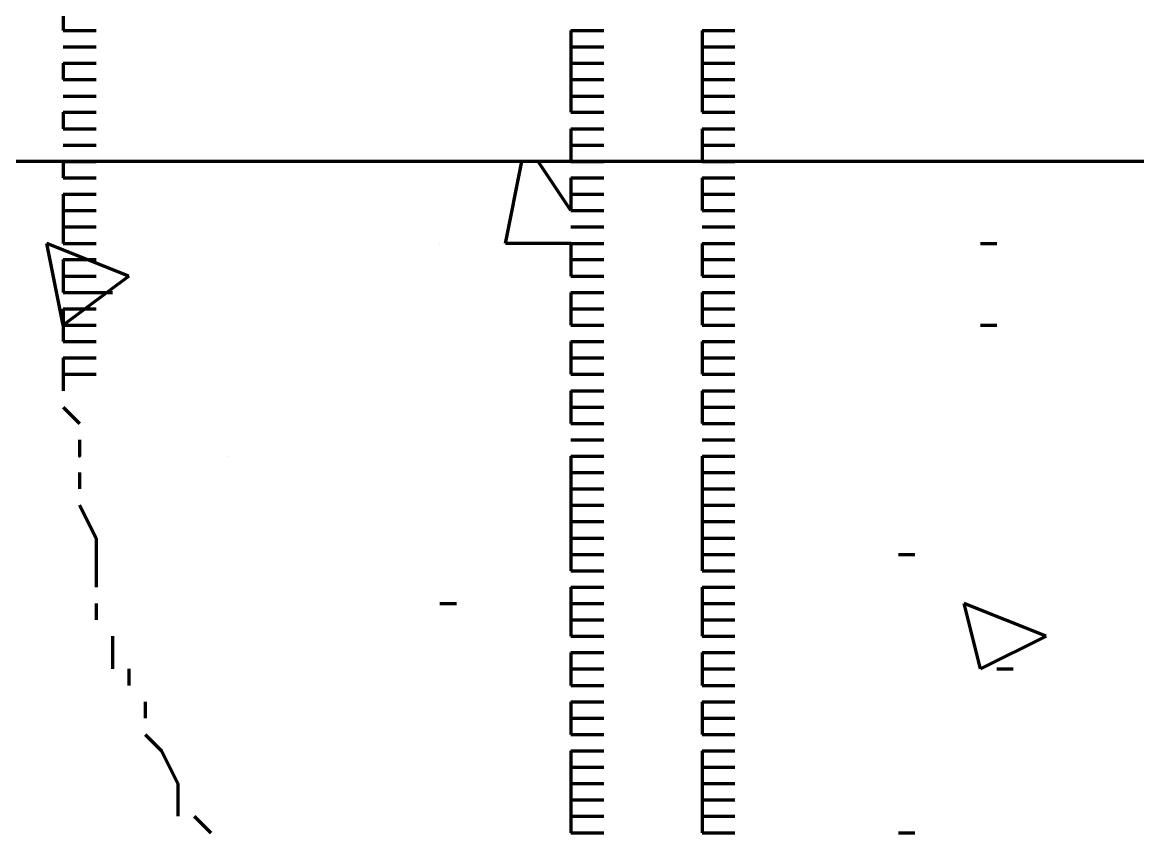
# Model space of a CAD drawing. Header units: inches. Extents: x 16 to 776, y 37 to 575.
# Drawn here: x 264.75 to 276.1, y 314.33 to 322.58 of the extents above; entities that cross this region are included whole.
import ezdxf

# ---------------------------------------------------------------- set-up
doc = ezdxf.new("R2010")
doc.units = ezdxf.units.IN
doc.header["$MEASUREMENT"] = 0
doc.layers.add('P', color=250, linetype='CONTINUOUS', lineweight=100)

msp = doc.modelspace()

# ---------------------------------------------------------------- linework, layer by layer
at = {"layer": 'P', "color": 0, "linetype": 'Continuous'}
for points in [[(265.167, 322.667), (265.167, 322.5)], [(265.167, 322.5), (265.333, 322.5)], [(265.167, 322.5), (265.167, 322.5)], [(265.167, 322.5), (265.333, 322.5)], [(265.167, 322.5), (265.333, 322.5)], [(265.167, 322.5), (265.333, 322.5)], [(265.167, 322.5), (265.333, 322.5)], [(265.333, 322.5), (265.5, 322.5)], [(265.333, 322.5), (265.5, 322.5)], [(265.333, 322.5), (265.5, 322.5)], [(265.333, 322.5), (265.5, 322.5)], [(265.333, 322.5), (265.5, 322.5)], [(270.333, 322.5), (270.5, 322.5)], [(270.333, 322.5), (270.333, 322.5)], [(270.333, 322.5), (270.5, 322.5)], [(270.333, 322.5), (270.5, 322.5)], [(270.333, 322.5), (270.333, 322.333)], [(270.333, 322.5), (270.5, 322.5)], [(270.5, 322.5), (270.667, 322.5)], [(270.5, 322.5), (270.667, 322.5)], [(270.5, 322.5), (270.667, 322.5)], [(270.5, 322.5), (270.667, 322.5)], [(271.667, 322.5), (271.833, 322.5)], [(271.667, 322.5), (271.667, 322.5)], [(271.667, 322.5), (271.833, 322.5)], [(271.667, 322.5), (271.833, 322.5)], [(271.667, 322.5), (271.667, 322.333)], [(271.667, 322.5), (271.833, 322.5)], [(271.833, 322.5), (272, 322.5)], [(271.833, 322.5), (272, 322.5)], [(271.833, 322.5), (272, 322.5)], [(271.833, 322.5), (272, 322.5)], [(265.167, 322.333), (265.333, 322.333)], [(265.167, 322.333), (265.333, 322.333)], [(265.167, 322.333), (265.333, 322.333)], [(265.333, 322.333), (265.5, 322.333)], [(265.333, 322.333), (265.5, 322.333)], [(265.333, 322.333), (265.5, 322.333)], [(270.333, 322.333), (270.5, 322.333)], [(270.333, 322.333), (270.333, 322.167)], [(270.333, 322.333), (270.5, 322.333)], [(270.5, 322.333), (270.667, 322.333)], [(270.5, 322.333), (270.667, 322.333)], [(271.667, 322.333), (271.833, 322.333)], [(271.667, 322.333), (271.667, 322.167)], [(271.667, 322.333), (271.833, 322.333)], [(271.833, 322.333), (272, 322.333)], [(271.833, 322.333), (272, 322.333)], [(265.167, 322.167), (265.333, 322.167)], [(265.167, 322.167), (265.167, 322)], [(265.167, 322.167), (265.333, 322.167)], [(265.333, 322.167), (265.5, 322.167)], [(265.333, 322.167), (265.5, 322.167)], [(270.333, 322.167), (270.5, 322.167)], [(270.333, 322.167), (270.333, 322)], [(270.333, 322.167), (270.5, 322.167)], [(270.5, 322.167), (270.667, 322.167)], [(270.5, 322.167), (270.667, 322.167)], [(271.667, 322.167), (271.833, 322.167)], [(271.667, 322.167), (271.667, 322)], [(271.667, 322.167), (271.833, 322.167)], [(271.833, 322.167), (272, 322.167)], [(271.833, 322.167), (272, 322.167)], [(265.167, 322), (265.333, 322)], [(265.167, 322), (265.167, 322)], [(265.167, 322), (265.333, 322)], [(265.167, 322), (265.333, 322)], [(265.167, 322), (265.333, 322)], [(265.167, 322), (265.333, 322)], [(265.333, 322), (265.5, 322)], [(265.333, 322), (265.5, 322)], [(265.333, 322), (265.5, 322)], [(265.333, 322), (265.5, 322)], [(265.333, 322), (265.5, 322)], [(270.333, 322), (270.5, 322)], [(270.333, 322), (270.5, 322)], [(270.333, 322), (270.5, 322)], [(270.333, 322), (270.333, 321.833)], [(270.333, 322), (270.5, 322)], [(270.5, 322), (270.667, 322)], [(270.5, 322), (270.667, 322)], [(270.5, 322), (270.667, 322)], [(270.5, 322), (270.667, 322)], [(271.667, 322), (271.833, 322)], [(271.667, 322), (271.833, 322)], [(271.667, 322), (271.833, 322)], [(271.667, 322), (271.667, 321.833)], [(271.667, 322), (271.833, 322)], [(271.833, 322), (272, 322)], [(271.833, 322), (272, 322)], [(271.833, 322), (272, 322)], [(271.833, 322), (272, 322)], [(265.167, 321.833), (265.333, 321.833)], [(265.167, 321.833), (265.333, 321.833)], [(265.167, 321.833), (265.333, 321.833)], [(265.333, 321.833), (265.5, 321.833)], [(265.333, 321.833), (265.5, 321.833)], [(265.333, 321.833), (265.5, 321.833)], [(270.333, 321.833), (270.5, 321.833)], [(270.333, 321.833), (270.333, 321.667)], [(270.333, 321.833), (270.5, 321.833)], [(270.5, 321.833), (270.667, 321.833)], [(270.5, 321.833), (270.667, 321.833)], [(271.667, 321.833), (271.833, 321.833)], [(271.667, 321.833), (271.667, 321.667)], [(271.667, 321.833), (271.833, 321.833)], [(271.833, 321.833), (272, 321.833)], [(271.833, 321.833), (272, 321.833)], [(265.167, 321.667), (265.333, 321.667)], [(265.167, 321.667), (265.167, 321.667)], [(265.167, 321.667), (265.333, 321.667)], [(265.167, 321.667), (265.333, 321.667)], [(265.167, 321.667), (265.167, 321.5)], [(265.167, 321.667), (265.333, 321.667)], [(265.333, 321.667), (265.5, 321.667)], [(265.333, 321.667), (265.5, 321.667)], [(265.333, 321.667), (265.5, 321.667)], [(265.333, 321.667), (265.5, 321.667)], [(270.333, 321.667), (270.5, 321.667)], [(270.333, 321.667), (270.333, 321.667)], [(270.333, 321.667), (270.5, 321.667)], [(270.333, 321.667), (270.5, 321.667)], [(270.333, 321.667), (270.5, 321.667)], [(270.5, 321.667), (270.667, 321.667)], [(270.5, 321.667), (270.667, 321.667)], [(270.5, 321.667), (270.667, 321.667)], [(270.5, 321.667), (270.667, 321.667)], [(271.667, 321.667), (271.833, 321.667)], [(271.667, 321.667), (271.667, 321.667)], [(271.667, 321.667), (271.833, 321.667)], [(271.667, 321.667), (271.833, 321.667)], [(271.667, 321.667), (271.833, 321.667)], [(271.833, 321.667), (272, 321.667)], [(271.833, 321.667), (272, 321.667)], [(271.833, 321.667), (272, 321.667)], [(271.833, 321.667), (272, 321.667)], [(265.167, 321.5), (265.333, 321.5)], [(265.167, 321.5), (265.333, 321.5)], [(265.167, 321.5), (265.333, 321.5)], [(265.333, 321.5), (265.5, 321.5)], [(265.333, 321.5), (265.5, 321.5)], [(265.333, 321.5), (265.5, 321.5)], [(270.333, 321.5), (270.5, 321.5)], [(270.333, 321.5), (270.333, 321.333)], [(270.333, 321.5), (270.5, 321.5)], [(270.5, 321.5), (270.667, 321.5)], [(270.5, 321.5), (270.667, 321.5)], [(271.667, 321.5), (271.833, 321.5)], [(271.667, 321.5), (271.667, 321.333)], [(271.667, 321.5), (271.833, 321.5)], [(271.833, 321.5), (272, 321.5)], [(271.833, 321.5), (272, 321.5)], [(265.167, 321.333), (265.333, 321.333)], [(265.167, 321.333), (265.333, 321.333)], [(265.167, 321.333), (265.333, 321.333)], [(265.333, 321.333), (265.5, 321.333)], [(265.333, 321.333), (265.5, 321.333)], [(265.333, 321.333), (265.5, 321.333)], [(270.333, 321.333), (270.5, 321.333)], [(270.333, 321.333), (270.333, 321.167)], [(270.333, 321.333), (270.5, 321.333)], [(270.5, 321.333), (270.667, 321.333)], [(270.5, 321.333), (270.667, 321.333)], [(271.667, 321.333), (271.833, 321.333)], [(271.667, 321.333), (271.667, 321.167)], [(271.667, 321.333), (271.833, 321.333)], [(271.833, 321.333), (272, 321.333)], [(271.833, 321.333), (272, 321.333)], [(325, 321.167), (245.833, 321.167)], [(265.167, 321.167), (265.333, 321.167)], [(265.167, 321.167), (265.167, 321.167)], [(265.167, 321.167), (265.333, 321.167)], [(265.167, 321.167), (265.333, 321.167)], [(265.167, 321.167), (265.167, 321)], [(265.167, 321.167), (265.333, 321.167)], [(265.333, 321.167), (265.5, 321.167)], [(265.333, 321.167), (265.5, 321.167)], [(265.333, 321.167), (265.5, 321.167)], [(265.333, 321.167), (265.5, 321.167)], [(269.667, 320.333), (269.833, 321.167)], [(270.333, 320.667), (270, 321.167)], [(270.333, 321.167), (270.5, 321.167)], [(270.333, 321.167), (270.333, 321.167)], [(270.333, 321.167), (270.5, 321.167)], [(270.333, 321.167), (270.5, 321.167)], [(270.333, 321.167), (270.5, 321.167)], [(270.5, 321.167), (270.667, 321.167)], [(270.5, 321.167), (270.667, 321.167)], [(270.5, 321.167), (270.667, 321.167)], [(270.5, 321.167), (270.667, 321.167)], [(271.667, 321.167), (271.833, 321.167)], [(271.667, 321.167), (271.667, 321.167)], [(271.667, 321.167), (271.833, 321.167)], [(271.667, 321.167), (271.833, 321.167)], [(271.667, 321.167), (271.833, 321.167)], [(271.833, 321.167), (272, 321.167)], [(271.833, 321.167), (272, 321.167)], [(271.833, 321.167), (272, 321.167)], [(271.833, 321.167), (272, 321.167)], [(265.167, 321), (265.333, 321)], [(265.167, 321), (265.333, 321)], [(265.167, 321), (265.333, 321)], [(265.333, 321), (265.5, 321)], [(265.333, 321), (265.5, 321)], [(265.333, 321), (265.5, 321)], [(270.333, 321), (270.5, 321)], [(270.333, 321), (270.333, 320.833)], [(270.333, 321), (270.5, 321)], [(270.5, 321), (270.667, 321)], [(270.5, 321), (270.667, 321)], [(271.667, 321), (271.833, 321)], [(271.667, 321), (271.667, 320.833)], [(271.667, 321), (271.833, 321)], [(271.833, 321), (272, 321)], [(271.833, 321), (272, 321)], [(265.167, 320.833), (265.333, 320.833)], [(265.167, 320.833), (265.333, 320.833)], [(265.167, 320.833), (265.333, 320.833)], [(265.167, 320.833), (265.333, 320.833)], [(265.167, 320.833), (265.167, 320.667)], [(265.167, 320.833), (265.333, 320.833)], [(265.333, 320.833), (265.5, 320.833)], [(265.333, 320.833), (265.5, 320.833)], [(265.333, 320.833), (265.5, 320.833)], [(265.333, 320.833), (265.5, 320.833)], [(265.333, 320.833), (265.5, 320.833)], [(270.333, 320.833), (270.5, 320.833)], [(270.333, 320.833), (270.333, 320.833)], [(270.333, 320.833), (270.5, 320.833)], [(270.333, 320.833), (270.5, 320.833)], [(270.333, 320.833), (270.333, 320.667)], [(270.333, 320.833), (270.5, 320.833)], [(270.5, 320.833), (270.667, 320.833)], [(270.5, 320.833), (270.667, 320.833)], [(270.5, 320.833), (270.667, 320.833)], [(270.5, 320.833), (270.667, 320.833)], [(271.667, 320.833), (271.833, 320.833)], [(271.667, 320.833), (271.667, 320.833)], [(271.667, 320.833), (271.833, 320.833)], [(271.667, 320.833), (271.833, 320.833)], [(271.667, 320.833), (271.667, 320.667)], [(271.667, 320.833), (271.833, 320.833)], [(271.833, 320.833), (272, 320.833)], [(271.833, 320.833), (272, 320.833)], [(271.833, 320.833), (272, 320.833)], [(271.833, 320.833), (272, 320.833)], [(265.167, 320.667), (265.333, 320.667)], [(265.167, 320.667), (265.167, 320.5)], [(265.167, 320.667), (265.333, 320.667)], [(265.333, 320.667), (265.5, 320.667)], [(265.333, 320.667), (265.5, 320.667)], [(270.333, 320.667), (270.5, 320.667)], [(270.333, 320.667), (270.5, 320.667)], [(270.333, 320.667), (270.5, 320.667)], [(270.5, 320.667), (270.667, 320.667)], [(270.5, 320.667), (270.667, 320.667)], [(270.5, 320.667), (270.667, 320.667)], [(271.667, 320.667), (271.833, 320.667)], [(271.667, 320.667), (271.833, 320.667)], [(271.667, 320.667), (271.833, 320.667)], [(271.833, 320.667), (272, 320.667)], [(271.833, 320.667), (272, 320.667)], [(271.833, 320.667), (272, 320.667)], [(265.167, 320.5), (265.333, 320.5)], [(265.167, 320.5), (265.167, 320.333)], [(265.167, 320.5), (265.333, 320.5)], [(265.333, 320.5), (265.5, 320.5)], [(265.333, 320.5), (265.5, 320.5)], [(270.333, 320.5), (270.5, 320.5)], [(270.333, 320.5), (270.5, 320.5)], [(270.333, 320.5), (270.5, 320.5)], [(270.333, 320.5), (270.5, 320.5)], [(270.5, 320.5), (270.667, 320.5)], [(270.5, 320.5), (270.667, 320.5)], [(270.5, 320.5), (270.667, 320.5)], [(270.5, 320.5), (270.667, 320.5)], [(271.667, 320.5), (271.833, 320.5)], [(271.667, 320.5), (271.833, 320.5)], [(271.667, 320.5), (271.833, 320.5)], [(271.667, 320.5), (271.833, 320.5)], [(271.833, 320.5), (272, 320.5)], [(271.833, 320.5), (272, 320.5)], [(271.833, 320.5), (272, 320.5)], [(271.833, 320.5), (272, 320.5)], [(265.833, 320), (265, 320.333)], [(265.167, 319.5), (265, 320.333)], [(265.167, 320.333), (265.333, 320.333)], [(265.167, 320.333), (265.167, 320.333)], [(265.167, 320.333), (265.333, 320.333)], [(265.167, 320.333), (265.333, 320.333)], [(265.167, 320.333), (265.333, 320.333)], [(265.333, 320.333), (265.5, 320.333)], [(265.333, 320.333), (265.5, 320.333)], [(265.333, 320.333), (265.5, 320.333)], [(265.333, 320.333), (265.5, 320.333)], [(269, 320.333), (269, 320.333)], [(270.333, 320.333), (269.667, 320.333)], [(270.333, 320.333), (270.5, 320.333)], [(270.333, 320.333), (270.5, 320.333)], [(270.333, 320.333), (270.5, 320.333)], [(270.333, 320.333), (270.5, 320.333)], [(270.333, 320.333), (270.333, 320.167)], [(270.333, 320.333), (270.5, 320.333)], [(270.5, 320.333), (270.667, 320.333)], [(270.5, 320.333), (270.667, 320.333)], [(270.5, 320.333), (270.667, 320.333)], [(270.5, 320.333), (270.667, 320.333)], [(270.5, 320.333), (270.667, 320.333)], [(271.667, 320.333), (271.833, 320.333)], [(271.667, 320.333), (271.833, 320.333)], [(271.667, 320.333), (271.833, 320.333)], [(271.667, 320.333), (271.833, 320.333)], [(271.667, 320.333), (271.667, 320.167)], [(271.667, 320.333), (271.833, 320.333)], [(271.833, 320.333), (272, 320.333)], [(271.833, 320.333), (272, 320.333)], [(271.833, 320.333), (272, 320.333)], [(271.833, 320.333), (272, 320.333)], [(271.833, 320.333), (272, 320.333)], [(274.5, 320.333), (274.667, 320.333)], [(265.167, 320.167), (265.333, 320.167)], [(265.167, 320.167), (265.167, 320)], [(265.167, 320.167), (265.333, 320.167)], [(265.333, 320.167), (265.5, 320.167)], [(265.333, 320.167), (265.5, 320.167)], [(270.333, 320.167), (270.5, 320.167)], [(270.333, 320.167), (270.333, 320)], [(270.333, 320.167), (270.5, 320.167)], [(270.5, 320.167), (270.667, 320.167)], [(270.5, 320.167), (270.667, 320.167)], [(271.667, 320.167), (271.833, 320.167)], [(271.667, 320.167), (271.667, 320)], [(271.667, 320.167), (271.833, 320.167)], [(271.833, 320.167), (272, 320.167)], [(271.833, 320.167), (272, 320.167)], [(265.833, 320), (265.167, 319.5)], [(265.167, 320), (265.333, 320)], [(265.167, 320), (265.167, 320)], [(265.167, 320), (265.333, 320)], [(265.167, 320), (265.333, 320)], [(265.167, 320), (265.167, 319.833)], [(265.167, 320), (265.333, 320)], [(265.333, 320), (265.5, 320)], [(265.333, 320), (265.5, 320)], [(265.333, 320), (265.5, 320)], [(265.333, 320), (265.5, 320)], [(270.333, 320), (270.5, 320)], [(270.333, 320), (270.5, 320)], [(270.333, 320), (270.5, 320)], [(270.333, 320), (270.5, 320)], [(270.333, 320), (270.5, 320)], [(270.333, 320), (270.5, 320)], [(270.5, 320), (270.667, 320)], [(270.5, 320), (270.667, 320)], [(270.5, 320), (270.667, 320)], [(270.5, 320), (270.667, 320)], [(270.5, 320), (270.667, 320)], [(270.5, 320), (270.667, 320)], [(271.667, 320), (271.833, 320)], [(271.667, 320), (271.833, 320)], [(271.667, 320), (271.833, 320)], [(271.667, 320), (271.833, 320)], [(271.667, 320), (271.833, 320)], [(271.667, 320), (271.833, 320)], [(271.833, 320), (272, 320)], [(271.833, 320), (272, 320)], [(271.833, 320), (272, 320)], [(271.833, 320), (272, 320)], [(271.833, 320), (272, 320)], [(271.833, 320), (272, 320)], [(265.167, 319.833), (265.333, 319.833)], [(265.167, 319.833), (265.333, 319.833)], [(265.333, 319.833), (265.5, 319.833)], [(265.333, 319.833), (265.5, 319.833)], [(265.5, 319.833), (265.667, 319.833)], [(270.333, 319.833), (270.5, 319.833)], [(270.333, 319.833), (270.333, 319.667)], [(270.333, 319.833), (270.5, 319.833)], [(270.5, 319.833), (270.667, 319.833)], [(270.5, 319.833), (270.667, 319.833)], [(271.667, 319.833), (271.833, 319.833)], [(271.667, 319.833), (271.667, 319.667)], [(271.667, 319.833), (271.833, 319.833)], [(271.833, 319.833), (272, 319.833)], [(271.833, 319.833), (272, 319.833)], [(265.167, 319.667), (265.333, 319.667)], [(265.167, 319.667), (265.167, 319.5)], [(265.167, 319.667), (265.333, 319.667)], [(265.333, 319.667), (265.5, 319.667)], [(265.333, 319.667), (265.5, 319.667)], [(270.333, 319.667), (270.5, 319.667)], [(270.333, 319.667), (270.333, 319.5)], [(270.333, 319.667), (270.5, 319.667)], [(270.5, 319.667), (270.667, 319.667)], [(270.5, 319.667), (270.667, 319.667)], [(271.667, 319.667), (271.833, 319.667)], [(271.667, 319.667), (271.667, 319.5)], [(271.667, 319.667), (271.833, 319.667)], [(271.833, 319.667), (272, 319.667)], [(271.833, 319.667), (272, 319.667)], [(265.167, 319.5), (265.333, 319.5)], [(265.167, 319.5), (265.167, 319.5)], [(265.167, 319.5), (265.333, 319.5)], [(265.167, 319.5), (265.333, 319.5)], [(265.167, 319.5), (265.167, 319.333)], [(265.167, 319.5), (265.333, 319.5)], [(265.333, 319.5), (265.5, 319.5)], [(265.333, 319.5), (265.5, 319.5)], [(265.333, 319.5), (265.5, 319.5)], [(265.333, 319.5), (265.5, 319.5)], [(270.333, 319.5), (270.5, 319.5)], [(270.333, 319.5), (270.5, 319.5)], [(270.333, 319.5), (270.5, 319.5)], [(270.333, 319.5), (270.5, 319.5)], [(270.333, 319.5), (270.5, 319.5)], [(270.333, 319.5), (270.5, 319.5)], [(270.5, 319.5), (270.667, 319.5)], [(270.5, 319.5), (270.667, 319.5)], [(270.5, 319.5), (270.667, 319.5)], [(270.5, 319.5), (270.667, 319.5)], [(270.5, 319.5), (270.667, 319.5)], [(270.5, 319.5), (270.667, 319.5)], [(271.667, 319.5), (271.833, 319.5)], [(271.667, 319.5), (271.833, 319.5)], [(271.667, 319.5), (271.833, 319.5)], [(271.667, 319.5), (271.833, 319.5)], [(271.667, 319.5), (271.833, 319.5)], [(271.667, 319.5), (271.833, 319.5)], [(271.833, 319.5), (272, 319.5)], [(271.833, 319.5), (272, 319.5)], [(271.833, 319.5), (272, 319.5)], [(271.833, 319.5), (272, 319.5)], [(271.833, 319.5), (272, 319.5)], [(271.833, 319.5), (272, 319.5)], [(274.5, 319.5), (274.667, 319.5)], [(265.167, 319.333), (265.333, 319.333)], [(265.167, 319.333), (265.333, 319.333)], [(265.333, 319.333), (265.5, 319.333)], [(265.333, 319.333), (265.5, 319.333)], [(270.333, 319.333), (270.5, 319.333)], [(270.333, 319.333), (270.333, 319.167)], [(270.333, 319.333), (270.5, 319.333)], [(270.5, 319.333), (270.667, 319.333)], [(270.5, 319.333), (270.667, 319.333)], [(271.667, 319.333), (271.833, 319.333)], [(271.667, 319.333), (271.667, 319.167)], [(271.667, 319.333), (271.833, 319.333)], [(271.833, 319.333), (272, 319.333)], [(271.833, 319.333), (272, 319.333)], [(265.167, 319.167), (265.333, 319.167)], [(265.167, 319.167), (265.167, 319)], [(265.167, 319.167), (265.333, 319.167)], [(265.333, 319.167), (265.5, 319.167)], [(265.333, 319.167), (265.5, 319.167)], [(270.333, 319.167), (270.5, 319.167)], [(270.333, 319.167), (270.333, 319)], [(270.333, 319.167), (270.5, 319.167)], [(270.5, 319.167), (270.667, 319.167)], [(270.5, 319.167), (270.667, 319.167)], [(271.667, 319.167), (271.833, 319.167)], [(271.667, 319.167), (271.667, 319)], [(271.667, 319.167), (271.833, 319.167)], [(271.833, 319.167), (272, 319.167)], [(271.833, 319.167), (272, 319.167)], [(265.167, 319), (265.167, 318.833)], [(265.167, 319), (265.333, 319)], [(265.167, 319), (265.167, 319)], [(265.333, 319), (265.5, 319)], [(265.333, 319), (265.5, 319)], [(270.333, 319), (270.5, 319)], [(270.333, 319), (270.5, 319)], [(270.333, 319), (270.5, 319)], [(270.333, 319), (270.5, 319)], [(270.333, 319), (270.5, 319)], [(270.333, 319), (270.5, 319)], [(270.5, 319), (270.667, 319)], [(270.5, 319), (270.667, 319)], [(270.5, 319), (270.667, 319)], [(270.5, 319), (270.667, 319)], [(270.5, 319), (270.667, 319)], [(270.5, 319), (270.667, 319)], [(271.667, 319), (271.833, 319)], [(271.667, 319), (271.833, 319)], [(271.667, 319), (271.833, 319)], [(271.667, 319), (271.833, 319)], [(271.667, 319), (271.833, 319)], [(271.667, 319), (271.833, 319)], [(271.833, 319), (272, 319)], [(271.833, 319), (272, 319)], [(271.833, 319), (272, 319)], [(271.833, 319), (272, 319)], [(271.833, 319), (272, 319)], [(271.833, 319), (272, 319)], [(270.333, 318.833), (270.5, 318.833)], [(270.333, 318.833), (270.333, 318.667)], [(270.333, 318.833), (270.5, 318.833)], [(270.5, 318.833), (270.667, 318.833)], [(270.5, 318.833), (270.667, 318.833)], [(271.667, 318.833), (271.833, 318.833)], [(271.667, 318.833), (271.667, 318.667)], [(271.667, 318.833), (271.833, 318.833)], [(271.833, 318.833), (272, 318.833)], [(271.833, 318.833), (272, 318.833)], [(265.167, 318.667), (265.333, 318.5)], [(270.333, 318.667), (270.5, 318.667)], [(270.333, 318.667), (270.333, 318.667)], [(270.333, 318.667), (270.5, 318.667)], [(270.333, 318.667), (270.5, 318.667)], [(270.333, 318.667), (270.333, 318.5)], [(270.333, 318.667), (270.5, 318.667)], [(270.5, 318.667), (270.667, 318.667)], [(270.5, 318.667), (270.667, 318.667)], [(270.5, 318.667), (270.667, 318.667)], [(270.5, 318.667), (270.667, 318.667)], [(271.667, 318.667), (271.833, 318.667)], [(271.667, 318.667), (271.667, 318.667)], [(271.667, 318.667), (271.833, 318.667)], [(271.667, 318.667), (271.833, 318.667)], [(271.667, 318.667), (271.667, 318.5)], [(271.667, 318.667), (271.833, 318.667)], [(271.833, 318.667), (272, 318.667)], [(271.833, 318.667), (272, 318.667)], [(271.833, 318.667), (272, 318.667)], [(271.833, 318.667), (272, 318.667)], [(270.333, 318.5), (270.5, 318.5)], [(270.333, 318.5), (270.5, 318.5)], [(270.333, 318.5), (270.5, 318.5)], [(270.5, 318.5), (270.667, 318.5)], [(270.5, 318.5), (270.667, 318.5)], [(270.5, 318.5), (270.667, 318.5)], [(271.667, 318.5), (271.833, 318.5)], [(271.667, 318.5), (271.833, 318.5)], [(271.667, 318.5), (271.833, 318.5)], [(271.833, 318.5), (272, 318.5)], [(271.833, 318.5), (272, 318.5)], [(271.833, 318.5), (272, 318.5)], [(265.333, 318.333), (265.333, 318.167), (265.333, 318.167)], [(270.333, 318.333), (270.5, 318.333)], [(270.333, 318.333), (270.5, 318.333)], [(270.333, 318.333), (270.5, 318.333)], [(270.5, 318.333), (270.667, 318.333)], [(270.5, 318.333), (270.667, 318.333)], [(270.5, 318.333), (270.667, 318.333)], [(271.667, 318.333), (271.833, 318.333)], [(271.667, 318.333), (271.833, 318.333)], [(271.667, 318.333), (271.833, 318.333)], [(271.833, 318.333), (272, 318.333)], [(271.833, 318.333), (272, 318.333)], [(271.833, 318.333), (272, 318.333)], [(266.833, 318.167), (266.833, 318.167)], [(270.333, 318.167), (270.5, 318.167)], [(270.333, 318.167), (270.333, 318.167)], [(270.333, 318.167), (270.5, 318.167)], [(270.333, 318.167), (270.5, 318.167)], [(270.333, 318.167), (270.333, 318)], [(270.333, 318.167), (270.5, 318.167)], [(270.5, 318.167), (270.667, 318.167)], [(270.5, 318.167), (270.667, 318.167)], [(270.5, 318.167), (270.667, 318.167)], [(270.5, 318.167), (270.667, 318.167)], [(271.667, 318.167), (271.833, 318.167)], [(271.667, 318.167), (271.667, 318.167)], [(271.667, 318.167), (271.833, 318.167)], [(271.667, 318.167), (271.833, 318.167)], [(271.667, 318.167), (271.667, 318)], [(271.667, 318.167), (271.833, 318.167)], [(271.833, 318.167), (272, 318.167)], [(271.833, 318.167), (272, 318.167)], [(271.833, 318.167), (272, 318.167)], [(271.833, 318.167), (272, 318.167)], [(265.333, 318), (265.333, 317.833)], [(270.333, 318), (270.5, 318)], [(270.333, 318), (270.333, 317.833)], [(270.333, 318), (270.5, 318)], [(270.5, 318), (270.667, 318)], [(270.5, 318), (270.667, 318)], [(271.667, 318), (271.833, 318)], [(271.667, 318), (271.667, 317.833)], [(271.667, 318), (271.833, 318)], [(271.833, 318), (272, 318)], [(271.833, 318), (272, 318)], [(270.333, 317.833), (270.5, 317.833)], [(270.333, 317.833), (270.5, 317.833)], [(270.333, 317.833), (270.5, 317.833)], [(270.333, 317.833), (270.333, 317.667)], [(270.333, 317.833), (270.5, 317.833)], [(270.5, 317.833), (270.667, 317.833)], [(270.5, 317.833), (270.667, 317.833)], [(270.5, 317.833), (270.667, 317.833)], [(270.5, 317.833), (270.667, 317.833)], [(271.667, 317.833), (271.833, 317.833)], [(271.667, 317.833), (271.833, 317.833)], [(271.667, 317.833), (271.833, 317.833)], [(271.667, 317.833), (271.667, 317.667)], [(271.667, 317.833), (271.833, 317.833)], [(271.833, 317.833), (272, 317.833)], [(271.833, 317.833), (272, 317.833)], [(271.833, 317.833), (272, 317.833)], [(271.833, 317.833), (272, 317.833)], [(272, 317.833), (272, 317.833)], [(265.333, 317.667), (265.5, 317.333)], [(270.333, 317.667), (270.5, 317.667)], [(270.333, 317.667), (270.333, 317.5)], [(270.333, 317.667), (270.5, 317.667)], [(270.5, 317.667), (270.667, 317.667)], [(270.5, 317.667), (270.667, 317.667)], [(271.667, 317.667), (271.833, 317.667)], [(271.667, 317.667), (271.667, 317.5)], [(271.667, 317.667), (271.833, 317.667)], [(271.833, 317.667), (272, 317.667)], [(271.833, 317.667), (272, 317.667)], [(270.333, 317.5), (270.5, 317.5)], [(270.333, 317.5), (270.333, 317.333)], [(270.333, 317.5), (270.5, 317.5)], [(270.5, 317.5), (270.667, 317.5)], [(270.5, 317.5), (270.667, 317.5)], [(271.667, 317.5), (271.833, 317.5)], [(271.667, 317.5), (271.667, 317.333)], [(271.667, 317.5), (271.833, 317.5)], [(271.833, 317.5), (272, 317.5)], [(271.833, 317.5), (272, 317.5)], [(265.5, 317.333), (265.5, 317)], [(270.333, 317.333), (270.5, 317.333)], [(270.333, 317.333), (270.5, 317.333)], [(270.333, 317.333), (270.5, 317.333)], [(270.333, 317.333), (270.333, 317.167)], [(270.333, 317.333), (270.5, 317.333)], [(270.5, 317.333), (270.667, 317.333)], [(270.5, 317.333), (270.667, 317.333)], [(270.5, 317.333), (270.667, 317.333)], [(270.5, 317.333), (270.667, 317.333)], [(271.667, 317.333), (271.833, 317.333)], [(271.667, 317.333), (271.833, 317.333)], [(271.667, 317.333), (271.833, 317.333)], [(271.667, 317.333), (271.667, 317.167)], [(271.667, 317.333), (271.833, 317.333)], [(271.833, 317.333), (272, 317.333)], [(271.833, 317.333), (272, 317.333)], [(271.833, 317.333), (272, 317.333)], [(271.833, 317.333), (272, 317.333)], [(270.333, 317.167), (270.5, 317.167)], [(270.333, 317.167), (270.333, 317)], [(270.333, 317.167), (270.5, 317.167)], [(270.5, 317.167), (270.667, 317.167)], [(270.5, 317.167), (270.667, 317.167)], [(271.667, 317.167), (271.833, 317.167)], [(271.667, 317.167), (271.667, 317)], [(271.667, 317.167), (271.833, 317.167)], [(271.833, 317.167), (272, 317.167)], [(271.833, 317.167), (272, 317.167)], [(273.667, 317.167), (273.833, 317.167)], [(265.5, 317), (265.5, 316.833)], [(270.333, 317), (270.5, 317)], [(270.333, 317), (270.333, 317)], [(270.333, 317), (270.5, 317)], [(270.333, 317), (270.5, 317)], [(270.333, 317), (270.5, 317)], [(270.5, 317), (270.667, 317)], [(270.5, 317), (270.667, 317)], [(270.5, 317), (270.667, 317)], [(270.5, 317), (270.667, 317)], [(271.667, 317), (271.833, 317)], [(271.667, 317), (271.667, 317)], [(271.667, 317), (271.833, 317)], [(271.667, 317), (271.833, 317)], [(271.667, 317), (271.833, 317)], [(271.833, 317), (272, 317)], [(271.833, 317), (272, 317)], [(271.833, 317), (272, 317)], [(271.833, 317), (272, 317)], [(270.333, 316.833), (270.5, 316.833)], [(270.333, 316.833), (270.333, 316.667)], [(270.333, 316.833), (270.5, 316.833)], [(270.5, 316.833), (270.667, 316.833)], [(270.5, 316.833), (270.667, 316.833)], [(271.667, 316.833), (271.833, 316.833)], [(271.667, 316.833), (271.667, 316.667)], [(271.667, 316.833), (271.833, 316.833)], [(271.833, 316.833), (272, 316.833)], [(271.833, 316.833), (272, 316.833)], [(265.5, 316.667), (265.5, 316.5)], [(269, 316.667), (269.167, 316.667)], [(270.333, 316.667), (270.5, 316.667)], [(270.333, 316.667), (270.333, 316.5)], [(270.333, 316.667), (270.5, 316.667)], [(270.5, 316.667), (270.667, 316.667)], [(270.5, 316.667), (270.667, 316.667)], [(271.667, 316.667), (271.833, 316.667)], [(271.667, 316.667), (271.667, 316.5)], [(271.667, 316.667), (271.833, 316.667)], [(271.833, 316.667), (272, 316.667)], [(271.833, 316.667), (272, 316.667)], [(275.167, 316.333), (274.333, 316.667)], [(274.5, 316), (274.333, 316.667)], [(270.333, 316.5), (270.5, 316.5)], [(270.333, 316.5), (270.333, 316.5)], [(270.333, 316.5), (270.5, 316.5)], [(270.333, 316.5), (270.5, 316.5)], [(270.333, 316.5), (270.333, 316.333)], [(270.333, 316.5), (270.5, 316.5)], [(270.5, 316.5), (270.667, 316.5)], [(270.5, 316.5), (270.667, 316.5)], [(270.5, 316.5), (270.667, 316.5)], [(270.5, 316.5), (270.667, 316.5)], [(271.667, 316.5), (271.833, 316.5)], [(271.667, 316.5), (271.667, 316.5)], [(271.667, 316.5), (271.833, 316.5)], [(271.667, 316.5), (271.833, 316.5)], [(271.667, 316.5), (271.667, 316.333)], [(271.667, 316.5), (271.833, 316.5)], [(271.833, 316.5), (272, 316.5)], [(271.833, 316.5), (272, 316.5)], [(271.833, 316.5), (272, 316.5)], [(271.833, 316.5), (272, 316.5)], [(265.667, 316.333), (265.667, 316)], [(270.333, 316.333), (270.5, 316.333)], [(270.333, 316.333), (270.5, 316.333)], [(270.5, 316.333), (270.667, 316.333)], [(270.5, 316.333), (270.667, 316.333)], [(271.667, 316.333), (271.833, 316.333)], [(271.667, 316.333), (271.833, 316.333)], [(271.833, 316.333), (272, 316.333)], [(271.833, 316.333), (272, 316.333)], [(275.167, 316.333), (274.5, 316)], [(270.333, 316.167), (270.5, 316.167)], [(270.333, 316.167), (270.333, 316)], [(270.333, 316.167), (270.5, 316.167)], [(270.5, 316.167), (270.667, 316.167)], [(270.5, 316.167), (270.667, 316.167)], [(271.667, 316.167), (271.833, 316.167)], [(271.667, 316.167), (271.667, 316)], [(271.667, 316.167), (271.833, 316.167)], [(271.833, 316.167), (272, 316.167)], [(271.833, 316.167), (272, 316.167)], [(265.833, 316), (265.833, 315.833)], [(270.333, 316), (270.5, 316)], [(270.333, 316), (270.333, 316)], [(270.333, 316), (270.5, 316)], [(270.333, 316), (270.5, 316)], [(270.333, 316), (270.333, 315.833)], [(270.333, 316), (270.5, 316)], [(270.5, 316), (270.667, 316)], [(270.5, 316), (270.667, 316)], [(270.5, 316), (270.667, 316)], [(270.5, 316), (270.667, 316)], [(271.667, 316), (271.833, 316)], [(271.667, 316), (271.667, 316)], [(271.667, 316), (271.833, 316)], [(271.667, 316), (271.833, 316)], [(271.667, 316), (271.667, 315.833)], [(271.667, 316), (271.833, 316)], [(271.833, 316), (272, 316)], [(271.833, 316), (272, 316)], [(271.833, 316), (272, 316)], [(271.833, 316), (272, 316)], [(274.667, 316), (274.833, 316)], [(270.333, 315.833), (270.5, 315.833)], [(270.333, 315.833), (270.5, 315.833)], [(270.5, 315.833), (270.667, 315.833)], [(270.5, 315.833), (270.667, 315.833)], [(271.667, 315.833), (271.833, 315.833)], [(271.667, 315.833), (271.833, 315.833)], [(271.833, 315.833), (272, 315.833)], [(271.833, 315.833), (272, 315.833)], [(266, 315.667), (266, 315.5)], [(270.333, 315.667), (270.5, 315.667)], [(270.333, 315.667), (270.333, 315.667)], [(270.333, 315.667), (270.5, 315.667)], [(270.333, 315.667), (270.5, 315.667)], [(270.333, 315.667), (270.333, 315.5)], [(270.333, 315.667), (270.5, 315.667)], [(270.5, 315.667), (270.667, 315.667)], [(270.5, 315.667), (270.667, 315.667)], [(270.5, 315.667), (270.667, 315.667)], [(270.5, 315.667), (270.667, 315.667)], [(271.667, 315.667), (271.833, 315.667)], [(271.667, 315.667), (271.667, 315.667)], [(271.667, 315.667), (271.833, 315.667)], [(271.667, 315.667), (271.833, 315.667)], [(271.667, 315.667), (271.667, 315.5)], [(271.667, 315.667), (271.833, 315.667)], [(271.833, 315.667), (272, 315.667)], [(271.833, 315.667), (272, 315.667)], [(271.833, 315.667), (272, 315.667)], [(271.833, 315.667), (272, 315.667)], [(270.333, 315.5), (270.5, 315.5)], [(270.333, 315.5), (270.333, 315.333)], [(270.333, 315.5), (270.5, 315.5)], [(270.5, 315.5), (270.667, 315.5)], [(270.5, 315.5), (270.667, 315.5)], [(271.667, 315.5), (271.833, 315.5)], [(271.667, 315.5), (271.667, 315.333)], [(271.667, 315.5), (271.833, 315.5)], [(271.833, 315.5), (272, 315.5)], [(271.833, 315.5), (272, 315.5)], [(266, 315.333), (266.167, 315.167)], [(270.333, 315.333), (270.5, 315.333)], [(270.333, 315.333), (270.5, 315.333)], [(270.5, 315.333), (270.667, 315.333)], [(270.5, 315.333), (270.667, 315.333)], [(271.667, 315.333), (271.833, 315.333)], [(271.667, 315.333), (271.833, 315.333)], [(271.833, 315.333), (272, 315.333)], [(271.833, 315.333), (272, 315.333)], [(266.167, 315.167), (266.333, 314.833)], [(270.333, 315.167), (270.5, 315.167)], [(270.333, 315.167), (270.333, 315.167)], [(270.333, 315.167), (270.5, 315.167)], [(270.333, 315.167), (270.5, 315.167)], [(270.333, 315.167), (270.333, 315)], [(270.333, 315.167), (270.5, 315.167)], [(270.5, 315.167), (270.667, 315.167)], [(270.5, 315.167), (270.667, 315.167)], [(270.5, 315.167), (270.667, 315.167)], [(270.5, 315.167), (270.667, 315.167)], [(271.667, 315.167), (271.833, 315.167)], [(271.667, 315.167), (271.667, 315.167)], [(271.667, 315.167), (271.833, 315.167)], [(271.667, 315.167), (271.833, 315.167)], [(271.667, 315.167), (271.667, 315)], [(271.667, 315.167), (271.833, 315.167)], [(271.833, 315.167), (272, 315.167)], [(271.833, 315.167), (272, 315.167)], [(271.833, 315.167), (272, 315.167)], [(271.833, 315.167), (272, 315.167)], [(270.333, 315), (270.5, 315)], [(270.333, 315), (270.333, 314.833)], [(270.333, 315), (270.5, 315)], [(270.5, 315), (270.667, 315)], [(270.5, 315), (270.667, 315)], [(271.667, 315), (271.833, 315)], [(271.667, 315), (271.667, 314.833)], [(271.667, 315), (271.833, 315)], [(271.833, 315), (272, 315)], [(271.833, 315), (272, 315)], [(266.333, 314.833), (266.333, 314.5)], [(270.333, 314.833), (270.5, 314.833)], [(270.333, 314.833), (270.5, 314.833)], [(270.333, 314.833), (270.5, 314.833)], [(270.333, 314.833), (270.333, 314.667)], [(270.333, 314.833), (270.5, 314.833)], [(270.5, 314.833), (270.667, 314.833)], [(270.5, 314.833), (270.667, 314.833)], [(270.5, 314.833), (270.667, 314.833)], [(270.5, 314.833), (270.667, 314.833)], [(271.667, 314.833), (271.833, 314.833)], [(271.667, 314.833), (271.833, 314.833)], [(271.667, 314.833), (271.833, 314.833)], [(271.667, 314.833), (271.667, 314.667)], [(271.667, 314.833), (271.833, 314.833)], [(271.833, 314.833), (272, 314.833)], [(271.833, 314.833), (272, 314.833)], [(271.833, 314.833), (272, 314.833)], [(271.833, 314.833), (272, 314.833)], [(270.333, 314.667), (270.5, 314.667)], [(270.333, 314.667), (270.333, 314.5)], [(270.333, 314.667), (270.5, 314.667)], [(270.5, 314.667), (270.667, 314.667)], [(270.5, 314.667), (270.667, 314.667)], [(271.667, 314.667), (271.833, 314.667)], [(271.667, 314.667), (271.667, 314.5)], [(271.667, 314.667), (271.833, 314.667)], [(271.833, 314.667), (272, 314.667)], [(271.833, 314.667), (272, 314.667)], [(266.5, 314.5), (266.667, 314.333)], [(270.333, 314.5), (270.5, 314.5)], [(270.333, 314.5), (270.333, 314.333)], [(270.333, 314.5), (270.5, 314.5)], [(270.5, 314.5), (270.667, 314.5)], [(270.5, 314.5), (270.667, 314.5)], [(271.667, 314.5), (271.833, 314.5)], [(271.667, 314.5), (271.667, 314.333)], [(271.667, 314.5), (271.833, 314.5)], [(271.833, 314.5), (272, 314.5)], [(271.833, 314.5), (272, 314.5)], [(270.333, 314.333), (270.5, 314.333)], [(270.333, 314.333), (270.333, 314.333)], [(270.333, 314.333), (270.5, 314.333)], [(270.333, 314.333), (270.5, 314.333)], [(270.333, 314.333), (270.5, 314.333)], [(270.5, 314.333), (270.667, 314.333)], [(270.5, 314.333), (270.667, 314.333)], [(270.5, 314.333), (270.667, 314.333)], [(270.5, 314.333), (270.667, 314.333)], [(271.667, 314.333), (271.833, 314.333)], [(271.667, 314.333), (271.667, 314.333)], [(271.667, 314.333), (271.833, 314.333)], [(271.667, 314.333), (271.833, 314.333)], [(271.667, 314.333), (271.833, 314.333)], [(271.833, 314.333), (272, 314.333)], [(271.833, 314.333), (272, 314.333)], [(271.833, 314.333), (272, 314.333)], [(271.833, 314.333), (272, 314.333)], [(273.667, 314.333), (273.833, 314.333)]]:
    msp.add_lwpolyline(points, dxfattribs=at)

doc.saveas('drawing.dxf')
